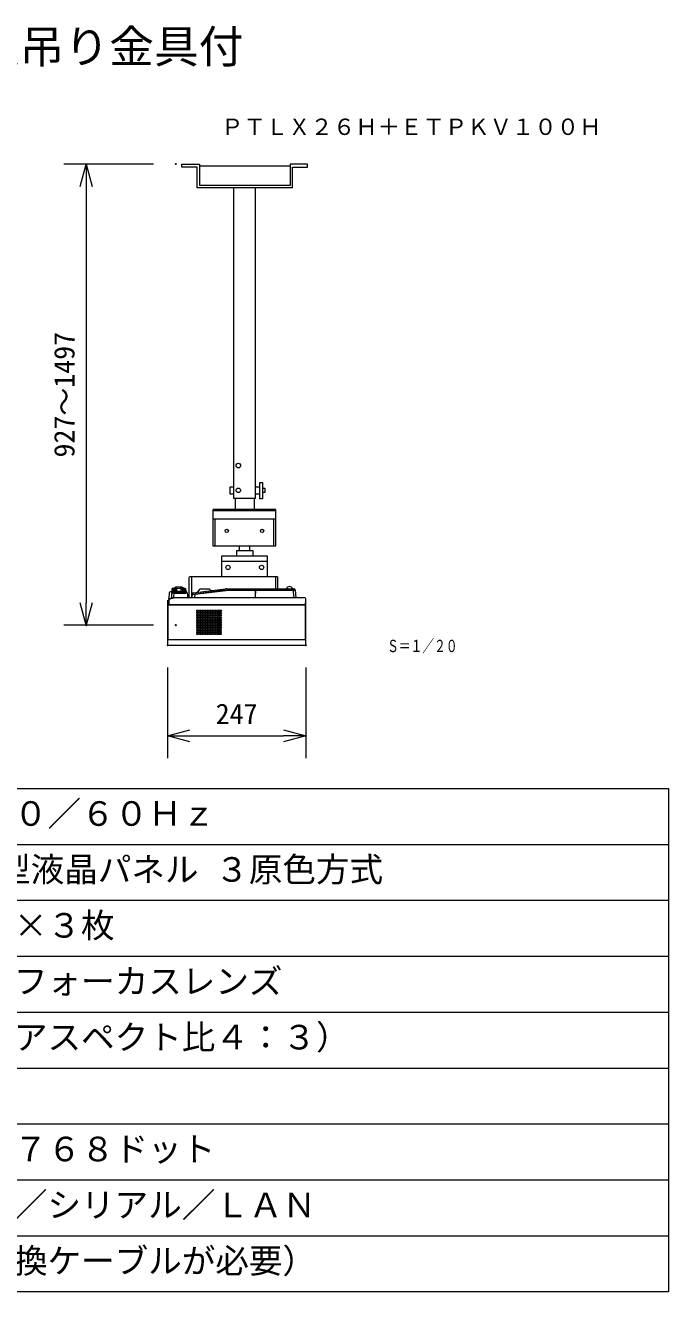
# Model space of a CAD drawing. Units: millimetres, scale not verified. Extents: x -62 to 63, y -56 to 57.
# Drawn here: x 5 to 62.5, y -56.5 to 56.8 of the extents above; entities that cross this region are included whole.
import ezdxf
from ezdxf.enums import TextEntityAlignment as Align

# ---------------------------------------------------------------- set-up
doc = ezdxf.new("R2010")
doc.units = ezdxf.units.MM
doc.header["$LTSCALE"] = 0.125
doc.header["$PDMODE"] = 32
doc.header["$PDSIZE"] = 0.0625
for name, color, linetype, lineweight in [('0-0_0', 7, 'Continuous', 9), ('0-1_WAKU', 1, 'Continuous', 18), ('0-3_GAIKEI', 7, 'Continuous', 18), ('0-6_SUNPO', 7, 'Continuous', 9), ('0-8_S1', 1, 'Continuous', 18)]:
    doc.layers.add(name, color=color, linetype=linetype, lineweight=lineweight)
for name, color, linetype in [('0-2_MOJI1', 7, 'Continuous'), ('0-4_TOUROKU', 7, 'Continuous'), ('0-5_DEFPOINTS', 7, 'Continuous')]:
    doc.layers.add(name, color=color, linetype=linetype)
doc.styles.add('ＭＳ ゴシック', font='')
doc.styles.get('ＭＳ ゴシック').set_extended_font_data('MS Gothic')

# ---------------------------------------------------------------- blocks, each defined once
blk = doc.blocks.new('_OPEN30')
at = {"layer": '0-0_0'}
blk.add_line((0, 0), (-1, 0), dxfattribs=at)
blk.add_lwpolyline([(-1, 0.26795), (0, 0), (-1, -0.26795)], dxfattribs=at)
blk = doc.blocks.new('D8')
at = {"layer": '0-5_DEFPOINTS'}
for p in [(16.3193, 44.7293), (8.3193, 3.491), (16.3193, 3.491)]:
    blk.add_point(p, dxfattribs=at)
at = {"layer": '0-6_SUNPO'}
for p, q in [((14.3193, 44.7293), (6.3193, 44.7293)), ((8.3193, 42.7293), (8.3193, 5.491)), ((14.3193, 3.491), (6.3193, 3.491))]:
    blk.add_line(p, q, dxfattribs=at)
at = {"layer": '0-6_SUNPO', "xscale": 2, "yscale": 2}
for p, rotation in [((8.3193, 44.7293), 90), ((8.3193, 3.491), 270)]:
    blk.add_blockref('_OPEN30', p, dxfattribs=dict(at, rotation=rotation))
at = {"layer": '0-6_SUNPO', "style": 'ＭＳ ゴシック'}
blk.add_text('927～1497', height=1.833, rotation=90, dxfattribs=at).set_placement((7.8193, 18.4851), align=Align.BOTTOM_LEFT)
blk = doc.blocks.new('D5')
at = {"layer": '0-5_DEFPOINTS'}
for p in [(15.5858, 1.7075), (27.9358, 1.7075), (27.9358, -6.408)]:
    blk.add_point(p, dxfattribs=at)
at = {"layer": '0-6_SUNPO'}
for p, q in [((15.5858, -0.2925), (15.5858, -8.408)), ((27.9358, -0.2925), (27.9358, -8.408)), ((17.5858, -6.408), (25.9358, -6.408))]:
    blk.add_line(p, q, dxfattribs=at)
at = {"layer": '0-6_SUNPO', "xscale": 2, "yscale": 2, "rotation": 180}
blk.add_blockref('_OPEN30', (15.5858, -6.408), dxfattribs=at)
at = {"layer": '0-6_SUNPO', "xscale": 2, "yscale": 2}
blk.add_blockref('_OPEN30', (27.9358, -6.408), dxfattribs=at)
at = {"layer": '0-6_SUNPO', "style": 'ＭＳ ゴシック'}
blk.add_text('247', height=1.833, dxfattribs=at).set_placement((19.8858, -5.908), align=Align.BOTTOM_LEFT)

msp = doc.modelspace()

# ---------------------------------------------------------------- linework, layer by layer
at = {"layer": '0-1_WAKU', "color": 4}
for p, q in [((-62.4872, -11.4624), (62.5128, -11.4624)), ((62.5128, -11.4624), (62.5128, -56.4624)), ((62.5128, -56.4624), (-62.4872, -56.4624))]:
    msp.add_line(p, q, dxfattribs=at)
at = {"layer": '0-1_WAKU'}
for p, q in [((-62.4872, -16.4624), (62.5128, -16.4624)), ((-62.4872, -21.4624), (62.5128, -21.4624)), ((-62.4872, -26.4624), (62.5128, -26.4624)), ((-62.4872, -31.4624), (62.5128, -31.4624)), ((-62.4872, -36.4624), (62.5128, -36.4624)), ((-62.4872, -41.4624), (62.5128, -41.4624)), ((-62.4872, -46.4624), (62.5128, -46.4624)), ((-62.4872, -51.4624), (62.5128, -51.4624))]:
    msp.add_line(p, q, dxfattribs=at)
at = {"layer": '0-3_GAIKEI', "color": 1}
for p, q in [((17.8896, 6.0273), (17.845, 5.5174)), ((18.0487, 6.1184), (17.9891, 6.1184)), ((18.0736, 6.0948), (18.1005, 5.5813)), ((18.0768, 6.0335), (18.2827, 6.0335)), ((18.1462, 6.4098), (18.1374, 6.1576)), ((18.1615, 6.4198), (18.1468, 6.4198)), ((18.2036, 6.1503), (18.1656, 6.1503)), ((18.2154, 6.4198), (18.1723, 6.4198)), ((18.2051, 6.4109), (18.1962, 6.1566)), ((18.2929, 6.1503), (18.2323, 6.1503)), ((18.3049, 6.4198), (18.2363, 6.4198)), ((18.2989, 6.4125), (18.2899, 6.1547)), ((18.305, 5.9936), (19.4047, 5.9936)), ((18.4124, 6.1503), (18.3335, 6.1503)), ((18.4237, 6.4198), (18.3343, 6.4198)), ((18.421, 6.4148), (18.4118, 6.1523)), ((18.4118, 6.1524), (18.4124, 6.1503)), ((18.5639, 6.4198), (18.4598, 6.4198)), ((18.554, 6.1503), (18.4621, 6.1503)), ((18.5368, 6.1075), (18.5369, 6.1184)), ((18.6319, 6.1085), (18.5368, 6.1085)), ((18.5368, 6.1075), (18.6319, 6.1075)), ((18.5469, 6.1085), (18.5469, 6.1075)), ((18.554, 6.1503), (18.5633, 6.4173)), ((18.5639, 6.4198), (18.5633, 6.4173)), ((18.7159, 6.4198), (18.6042, 6.4198)), ((18.7081, 6.1503), (18.6094, 6.1503)), ((18.6219, 6.1075), (18.6219, 6.1085)), ((18.6319, 6.1075), (18.6318, 6.1184)), ((18.8693, 6.4198), (18.7576, 6.4198)), ((18.8641, 6.1503), (18.7654, 6.1503)), ((18.9102, 6.4173), (18.9096, 6.4198)), ((19.0137, 6.4198), (18.9096, 6.4198)), ((18.9102, 6.4173), (18.9195, 6.1503)), ((19.0114, 6.1503), (18.9195, 6.1503)), ((19.1392, 6.4198), (19.0498, 6.4198)), ((19.0525, 6.4148), (19.0617, 6.1523)), ((19.0611, 6.1503), (19.0616, 6.1524)), ((19.14, 6.1503), (19.0617, 6.1503)), ((19.2372, 6.4198), (19.1686, 6.4198)), ((19.1746, 6.4125), (19.1836, 6.1547)), ((19.2412, 6.1503), (19.1806, 6.1503)), ((19.3012, 6.4198), (19.2581, 6.4198)), ((19.2684, 6.4109), (19.2773, 6.1566)), ((19.3079, 6.1503), (19.2699, 6.1503)), ((19.3273, 6.4098), (19.3361, 6.1576)), ((19.9433, 5.9048), (20.1623, 5.9029)), ((20.1623, 5.9029), (22.9807, 6.2483)), ((20.1644, 5.589), (20.1922, 5.9066)), ((20.1966, 5.9565), (22.9153, 6.2903)), ((29.1391, 6.2483), (22.9807, 6.2483)), ((23.0249, 6.297), (29.1348, 6.297)), ((25.5696, 6.3882), (25.5626, 5.589)), ((25.5684, 6.2483), (25.5834, 6.2483)), ((25.5846, 6.3882), (25.5776, 5.589)), ((28.6225, 6.593), (28.6322, 6.593)), ((29.0369, 5.589), (28.969, 6.3654)), ((30.0877, 4.9146), (17.7377, 4.9146)), ((17.7877, 5.0773), (17.7877, 4.9146)), ((17.7877, 1.8675), (17.7877, 4.9146)), ((17.8415, 5.4651), (17.8441, 4.9745)), ((17.8441, 4.9745), (30.0877, 4.9745)), ((17.845, 5.5174), (18.1005, 5.5813)), ((17.93, 5.4872), (17.9314, 5.503)), ((18.1435, 5.556), (17.9314, 5.503)), ((17.9352, 5.5039), (17.9345, 5.4883)), ((18.0326, 5.5283), (18.0319, 5.5126)), ((18.0422, 5.5307), (18.043, 5.5154)), ((18.1005, 5.5813), (18.259, 5.5813)), ((18.1396, 5.555), (18.1404, 5.5398)), ((18.1435, 5.556), (18.1448, 5.5409)), ((30.0377, 5.589), (30.0377, 5.5413)), ((30.0377, 5.1635), (30.0378, 4.9745)), ((30.0377, 4.9146), (30.0377, 1.8675)), ((17.7877, 1.8675), (30.0377, 1.8675))]:
    msp.add_line(p, q, dxfattribs=at)
at = {"layer": '0-3_GAIKEI'}
for p, q in [((18.1261, 6.4093), (18.1173, 6.1581)), ((18.1376, 6.15), (18.1577, 6.142)), ((18.1615, 6.4276), (18.1467, 6.42)), ((18.1762, 6.1384), (19.2973, 6.1384)), ((19.2891, 6.4331), (18.1844, 6.4331)), ((18.2859, 6.0948), (18.2584, 5.5693)), ((18.3109, 6.1184), (19.3981, 6.1184)), ((18.462, 6.1384), (18.462, 6.1184)), ((19.0115, 6.1384), (19.0115, 6.1184)), ((19.312, 6.4276), (19.3314, 6.4176)), ((19.3359, 6.15), (19.3158, 6.142)), ((19.3474, 6.4093), (19.3562, 6.1581)), ((19.4976, 6.0273), (19.536, 5.589)), ((19.9462, 5.9379), (19.9156, 5.589)), ((20.0335, 6.0284), (22.9031, 6.3807)), ((20.5486, 6.3098), (20.3855, 6.1011)), ((21.4773, 6.3482), (20.6273, 6.3482)), ((21.5865, 6.2694), (21.5571, 6.3084)), ((23.0249, 6.3882), (29.0353, 6.3882)), ((29.1348, 6.297), (29.1968, 5.589)), ((17.7377, 5.3891), (17.7377, 1.3929)), ((17.8266, 5.4613), (17.7877, 5.4516)), ((17.8415, 5.4651), (18.3073, 5.5815)), ((30.0377, 5.589), (18.3679, 5.589)), ((30.0877, 1.3929), (30.0877, 5.539)), ((17.7877, 1.343), (30.0377, 1.343))]:
    msp.add_line(p, q, dxfattribs=at)
at = {"layer": '0-3_GAIKEI', "lineweight": 9}
for centre in [(20.3945, 4.44), (20.3945, 4.2902), (20.3945, 4.1403), (20.3945, 3.9905), (20.3945, 3.8406), (20.3945, 3.6908), (20.3945, 3.5409), (20.3945, 3.391), (20.5444, 4.44), (20.5444, 4.2902), (20.5444, 4.1403), (20.5444, 3.9905), (20.5444, 3.8406), (20.5444, 3.6908), (20.5444, 3.5409), (20.5444, 3.391), (20.6942, 4.44), (20.6942, 4.2902), (20.6942, 4.1403), (20.6942, 3.9905), (20.6942, 3.8406), (20.6942, 3.6908), (20.6942, 3.5409), (20.6942, 3.391), (20.8441, 4.44), (20.8441, 4.2902), (20.8441, 4.1403), (20.8441, 3.9905), (20.8441, 3.8406), (20.8441, 3.6908), (20.8441, 3.5409), (20.8441, 3.391), (20.9939, 4.44), (20.9939, 4.2902), (20.9939, 4.1403), (20.9939, 3.9905), (20.9939, 3.8406), (20.9939, 3.6908), (20.9939, 3.5409), (20.9939, 3.391), (21.1438, 4.44), (21.1438, 4.2902), (21.1438, 4.1403), (21.1438, 3.9905), (21.1438, 3.8406), (21.1438, 3.6908), (21.1438, 3.5409), (21.1438, 3.391), (21.2937, 4.44), (21.2937, 4.2902), (21.2937, 4.1403), (21.2937, 3.9905), (21.2937, 3.8406), (21.2937, 3.6908), (21.2937, 3.5409), (21.2937, 3.391), (21.4435, 4.44), (21.4435, 4.2902), (21.4435, 4.1403), (21.4435, 3.9905), (21.4435, 3.8406), (21.4435, 3.6908), (21.4435, 3.5409), (21.4435, 3.391), (21.5934, 4.44), (21.5934, 4.2902), (21.5934, 4.1403), (21.5934, 3.9905), (21.5934, 3.8406), (21.5934, 3.6908), (21.5934, 3.5409), (21.5934, 3.391), (21.7432, 4.44), (21.7432, 4.2902), (21.7432, 4.1403), (21.7432, 3.9905), (21.7432, 3.8406), (21.7432, 3.6908), (21.7432, 3.5409), (21.7432, 3.391), (21.8931, 4.44), (21.8931, 4.2902), (21.8931, 4.1403), (21.8931, 3.9905), (21.8931, 3.8406), (21.8931, 3.6908), (21.8931, 3.5409), (21.8931, 3.391), (22.0429, 4.44), (22.0429, 4.2902), (22.0429, 4.1403), (22.0429, 3.9905), (22.0429, 3.8406), (22.0429, 3.6908), (22.0429, 3.5409), (22.0429, 3.391), (22.1928, 4.44), (22.1928, 4.2902), (22.1928, 4.1403), (22.1928, 3.9905), (22.1928, 3.8406), (22.1928, 3.6908), (22.1928, 3.5409), (22.1928, 3.391), (22.3427, 4.44), (22.3427, 4.2902), (22.3427, 4.1403), (22.3427, 3.9905), (22.3427, 3.8406), (22.3427, 3.6908), (22.3427, 3.5409), (22.3427, 3.391), (22.4925, 4.44), (22.4925, 4.2902), (22.4925, 4.1403), (22.4925, 3.9905), (22.4925, 3.8406), (22.4925, 3.6908), (22.4925, 3.5409), (22.4925, 3.391), (20.3945, 3.2412), (20.3945, 3.0913), (20.3945, 2.9415), (20.3945, 2.7916), (20.3945, 2.6418), (20.3945, 2.4919), (20.3945, 2.342), (20.5444, 3.2412), (20.5444, 3.0913), (20.5444, 2.9415), (20.5444, 2.7916), (20.5444, 2.6418), (20.5444, 2.4919), (20.5444, 2.342), (20.6942, 3.2412), (20.6942, 3.0913), (20.6942, 2.9415), (20.6942, 2.7916), (20.6942, 2.6418), (20.6942, 2.4919), (20.6942, 2.342), (20.8441, 3.2412), (20.8441, 3.0913), (20.8441, 2.9415), (20.8441, 2.7916), (20.8441, 2.6418), (20.8441, 2.4919), (20.8441, 2.342), (20.9939, 3.2412), (20.9939, 3.0913), (20.9939, 2.9415), (20.9939, 2.7916), (20.9939, 2.6418), (20.9939, 2.4919), (20.9939, 2.342), (21.1438, 3.2412), (21.1438, 3.0913), (21.1438, 2.9415), (21.1438, 2.7916), (21.1438, 2.6418), (21.1438, 2.4919), (21.1438, 2.342), (21.2937, 3.2412), (21.2937, 3.0913), (21.2937, 2.9415), (21.2937, 2.7916), (21.2937, 2.6418), (21.2937, 2.4919), (21.2937, 2.342), (21.4435, 3.2412), (21.4435, 3.0913), (21.4435, 2.9415), (21.4435, 2.7916), (21.4435, 2.6418), (21.4435, 2.4919), (21.4435, 2.342), (21.5934, 3.2412), (21.5934, 3.0913), (21.5934, 2.9415), (21.5934, 2.7916), (21.5934, 2.6418), (21.5934, 2.4919), (21.5934, 2.342), (21.7432, 3.2412), (21.7432, 3.0913), (21.7432, 2.9415), (21.7432, 2.7916), (21.7432, 2.6418), (21.7432, 2.4919), (21.7432, 2.342), (21.8931, 3.2412), (21.8931, 3.0913), (21.8931, 2.9415), (21.8931, 2.7916), (21.8931, 2.6418), (21.8931, 2.4919), (21.8931, 2.342), (22.0429, 3.2412), (22.0429, 3.0913), (22.0429, 2.9415), (22.0429, 2.7916), (22.0429, 2.6418), (22.0429, 2.4919), (22.0429, 2.342), (22.1928, 3.2412), (22.1928, 3.0913), (22.1928, 2.9415), (22.1928, 2.7916), (22.1928, 2.6418), (22.1928, 2.4919), (22.1928, 2.342), (22.3427, 3.2412), (22.3427, 3.0913), (22.3427, 2.9415), (22.3427, 2.7916), (22.3427, 2.6418), (22.3427, 2.4919), (22.3427, 2.342), (22.4925, 3.2412), (22.4925, 3.0913), (22.4925, 2.9415), (22.4925, 2.7916), (22.4925, 2.6418), (22.4925, 2.4919), (22.4925, 2.342)]:
    msp.add_circle(centre, 0.05, dxfattribs=at)
at = {"layer": '0-3_GAIKEI', "color": 1}
for centre, radius, start, end in [((17.9891, 6.0185), 0.0999, 90, 175), ((18.0487, 6.0935), 0.025, 2.99984, 89.99951), ((28.9441, 6.3632), 0.025, 5, 90)]:
    msp.add_arc(centre, radius, start, end, dxfattribs=at)
at = {"layer": '0-3_GAIKEI'}
for centre, radius, start, end in [((18.1762, 6.1884), 0.05, 248.19859, 270), ((18.1844, 6.3832), 0.05, 90, 117.2842), ((18.7382, 5.4091), 1.1489, 90.07065, 116.96249), ((18.3109, 6.0935), 0.025, 89.99995, 176.9991), ((18.7353, 5.4091), 1.1489, 63.03751, 89.92935), ((19.2891, 6.3832), 0.05, 62.7158, 90), ((19.2973, 6.1884), 0.05, 270, 291.80141), ((19.3981, 6.0185), 0.0999, 5, 90), ((20.0457, 5.9292), 0.0999, 97.00012, 175.00003), ((20.3068, 6.1626), 0.0999, 277, 322), ((20.6273, 6.2483), 0.0999, 90, 142), ((21.4773, 6.2483), 0.0999, 37, 90), ((21.6663, 6.3295), 0.0999, 217, 277), ((23.0249, 5.3891), 0.999, 90, 97), ((28.6273, 6.3133), 0.2798, 91.02303, 164.40585), ((28.6273, 6.3133), 0.2798, 15.59415, 88.97697), ((29.0353, 6.2883), 0.0999, 5, 90), ((18.3679, 5.3392), 0.2498, 90, 104.03624)]:
    msp.add_arc(centre, radius, start, end, dxfattribs=at)
at = {"layer": '0-8_S1'}
for p, q in [((20.587, 44.3799), (20.587, 42.4631)), ((28.6784, 44.202), (20.587, 44.202)), ((30.2496, 44.3799), (28.6784, 44.3799)), ((28.6784, 44.3799), (28.6784, 42.4631)), ((30.2496, 44.1034), (30.2496, 44.3799)), ((20.3768, 42.253), (20.3768, 44.1034)), ((28.8886, 44.1034), (30.2496, 44.1034)), ((28.8886, 42.253), (28.8886, 44.1034)), ((28.8886, 42.253), (20.3768, 42.253)), ((28.6784, 42.4631), (20.587, 42.4631)), ((23.6705, 14.4602), (23.6705, 42.264)), ((25.5949, 14.4602), (25.5949, 42.264)), ((25.9725, 15.8954), (26.2069, 15.8954)), ((25.9725, 14.4309), (25.9725, 15.8954)), ((26.2069, 15.8954), (26.2069, 14.4309)), ((23.3347, 15.5), (23.6705, 15.5)), ((23.3347, 14.8556), (23.3347, 15.5)), ((23.6705, 14.8556), (23.3347, 14.8556)), ((25.5949, 15.5), (25.9725, 15.5)), ((25.9725, 14.8556), (25.5949, 14.8556)), ((26.2216, 15.3975), (26.4414, 15.3975)), ((26.4414, 15.0021), (26.2216, 15.0021)), ((26.4414, 15.3975), (26.4414, 15.0021)), ((25.5949, 14.4602), (23.6705, 14.4602)), ((23.7765, 14.4602), (23.7765, 13.4784)), ((25.4889, 14.4602), (25.4889, 13.4784)), ((26.2069, 14.4309), (25.9725, 14.4309)), ((27.3989, 13.4784), (21.8193, 13.4784)), ((21.8193, 10.2149), (21.8193, 13.4784)), ((27.3989, 13.3573), (21.8193, 13.3573)), ((27.3989, 12.6066), (21.8193, 12.6066)), ((22.001, 10.2149), (22.001, 12.6066)), ((27.2172, 10.2149), (27.2172, 12.6066)), ((27.3989, 10.2149), (27.3989, 13.4784)), ((27.3989, 10.2149), (21.8193, 10.2149)), ((24.174, 9.8184), (24.174, 10.2149)), ((25.0954, 9.8184), (25.0954, 10.2149)), ((26.6695, 8.8209), (22.5616, 8.8209)), ((19.6386, 7.3645), (19.6386, 5.589)), ((27.5505, 7.4569), (19.7309, 7.4569)), ((19.8868, 7.4569), (19.8868, 5.589)), ((27.3946, 7.4569), (27.3946, 6.3882)), ((27.5505, 7.4569), (27.5505, 6.3882))]:
    msp.add_line(p, q, dxfattribs=at)
for points in [[(20.3768, 44.1034), (19.0158, 44.1034), (19.0158, 44.3799), (20.587, 44.3799)], [(26.6695, 7.4569), (26.6695, 9.3197), (22.5616, 9.3197), (22.5616, 7.4569)], [(23.9181, 9.3197), (23.9181, 9.8184), (25.3514, 9.8184), (25.3514, 9.3197)]]:
    msp.add_lwpolyline(points, dxfattribs=at)
for centre, radius in [((24.0621, 17.4113), 0.2037), ((24.0621, 15.2015), 0.2037), ((23.0223, 11.5705), 0.1536), ((26.1832, 11.5705), 0.1536), ((23.1374, 8.3093), 0.192), ((26.132, 8.3093), 0.192)]:
    msp.add_circle(centre, radius, dxfattribs=at)
msp.add_arc((19.7309, 7.3645), 0.0923, 90, 180, dxfattribs=at)

# ---------------------------------------------------------------- block references
at = {"layer": '0-6_SUNPO'}
for name in ['D8', 'D5']:
    msp.add_blockref(name, (2.1519, -0.3494), dxfattribs=at)

# ---------------------------------------------------------------- texts
at = {"layer": '0-2_MOJI1', "style": 'ＭＳ ゴシック'}
for s, height, p in [('液晶プロジェクター天吊り金具付', 2.933, (-35.4872, 52.5376)), ('ＡＣ１００Ｖ\u3000５０／６０Ｈｚ', 2.199, (-19.9872, -15.4624)), ('０．５５型 透過型液晶パネル ３原色方式', 2.199, (-19.9872, -20.4624)), ('７８６４３２画素×３枚', 2.199, (-19.9872, -25.4624)), ('手動ズーム・手動フォーカスレンズ', 2.199, (-19.9872, -30.4624)), ('３０～３００型（アスペクト比４：３）', 2.199, (-19.9872, -35.4624)), ('１０２４ドット×７６８ドット', 2.199, (-19.9872, -45.4624)), ('Ｓビデオ、ＲＧＢ／シリアル／ＬＡＮ', 2.199, (-19.9872, -50.4624)), ('（Ｓビデオには変換ケーブルが必要）', 2.199, (-19.9872, -55.4624))]:
    msp.add_text(s, height=height, dxfattribs=at).set_placement(p, align=Align.BOTTOM_LEFT)
at = {"layer": '0-4_TOUROKU', "style": 'ＭＳ ゴシック'}
msp.add_text('ＰＴＬＸ２６Ｈ＋ＥＴＰＫＶ１００Ｈ', height=1.466, dxfattribs=at).set_placement((22.5128, 46.5376), align=Align.BOTTOM_LEFT)
at = {"layer": '0-4_TOUROKU', "style": 'ＭＳ ゴシック', "width": 0.7}
msp.add_text('Ｓ＝１／２０', height=1.1, dxfattribs=at).set_placement((37.351, 0.4017), align=Align.BOTTOM_LEFT)

doc.saveas('drawing.dxf')
